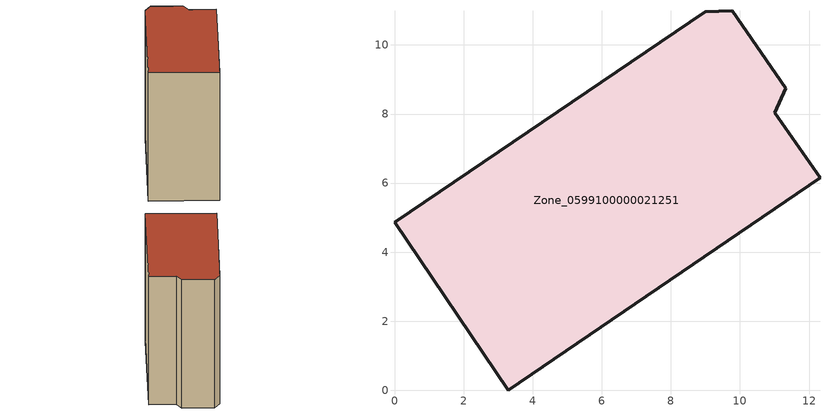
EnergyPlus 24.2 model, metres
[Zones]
Zone_0599100000021251
 floor ground (C_G): 0,4.87 9,10.96 9.78,10.99 11.32,8.74 11.01,8.04 12.32,6.16 3.29,0 z0
 wall outside (C_F): 3.29,0 12.32,6.16 11.01,8.04 11.32,8.74 9.78,10.99 9,10.96 0,4.87 3.29,0 z0:11.96
 roof outside (C_R): 9,10.96 0,4.87 3.29,0 12.32,6.16 11.01,8.04 11.32,8.74 9.78,10.99 z11.96
[BUILDING]
Pand.0599100000021251: North Axis=0; Terrain=City; Loads Convergence Tolerance Value=0.04; Temperature Convergence Tolerance Value=0.4; Solar Distribution=FullExterior; Maximum Number of Warmup Days=25; Minimum Number of Warmup Days=1
[Site:Location]
Rotterdam.The.Hague.AP_ZH_NLD Design_Conditions: Latitude=51.96; Longitude=4.45; Time Zone=1; Elevation=-4.5
[SITE:GROUNDTEMPERATURE:BUILDINGSURFACE]
18, 18, 18, 18, 18, 18, 18, 18, 18, 18, 18, 18
[MATERIAL] Thermal Absorptance=0.9; Solar Absorptance=0.7; Visible Absorptance=0.7
Name | Roughness | Thickness | Conductivity | Density | Specific Heat
G.TI.1946 | MediumSmooth | 0.15 | 1 | 540 | 1210
F.TI.1946 | Rough | 0.3 | 0.857143 | 1920 | 840
R.TI.1946 | MediumRough | 0.2 | 0.1 | 1500 | 1000
[CONSTRUCTION]
C_G: G.TI.1946
C_F: F.TI.1946
C_R: R.TI.1946
[ZONE]
Zone_0599100000021251: Type=1; Multiplier=1; Ceiling Height=Autocalculate; Volume=Autocalculate; Floor Area=autocalculate; Part of Total Floor Area=Yes
[ZONEINFILTRATION:DESIGNFLOWRATE]
Infil_Zone_0599100000021251: Zone or ZoneList or Space or SpaceList=Zone_0599100000021251; Schedule=AlwaysOn; Design Flow Rate Calculation Method=Flow/Area; Flow Rate per Floor Area=0.003; Constant Term Coefficient=1; Temperature Term Coefficient=0; Velocity Term Coefficient=0; Velocity Squared Term Coefficient=0
[HVACTEMPLATE:ZONE:IDEALLOADSAIRSYSTEM]
Zone_0599100000021251: Maximum Heating Supply Air Temperature=50; Minimum Cooling Supply Air Temperature=13; Maximum Heating Supply Air Humidity Ratio=0.0156; Minimum Cooling Supply Air Humidity Ratio=0.0077; Heating Limit=NoLimit; Cooling Limit=NoLimit; Dehumidification Control Type=ConstantSensibleHeatRatio; Cooling Sensible Heat Ratio=0.7; Dehumidification Setpoint=60; Humidification Control Type=None; Humidification Setpoint=30; Outdoor Air Method=None; Outdoor Air Flow Rate per Person=0.00944; Outdoor Air Flow Rate per Zone Floor Area=0; Outdoor Air Flow Rate per Zone=0; Demand Controlled Ventilation Type=None; Outdoor Air Economizer Type=NoEconomizer; Heat Recovery Type=None; Sensible Heat Recovery Effectiveness=0.7; Latent Heat Recovery Effectiveness=0.65
[ZONECONTROL:THERMOSTAT]
ThermostatControl_Zone_0599100000021251: Zone or ZoneList=Zone_0599100000021251; Control Type Schedule=DualSetpointControlType; Control 1=Thermostat_Zone_0599100000021251; Temperature Difference Between Cutout And Setpoint=0
[THERMOSTATSETPOINT:DUALSETPOINT]
Thermostat_Zone_0599100000021251: Heating Setpoint Temperature Schedule=HeatingSetpoint_Zone_0599100000021251; Cooling Setpoint Temperature Schedule=CoolingSetpoint_Zone_0599100000021251
[SCHEDULE:COMPACT]
HeatingSetpoint_Zone_0599100000021251: Through: 12/31, For: AllDays, Until: 24:00, 21
CoolingSetpoint_Zone_0599100000021251: Through: 12/31, For: AllDays, Until: 24:00, 24
DualSetpointControlType: Through: 12/31, For: AllDays, Until: 24:00, 4
AlwaysOn: Through: 12/31, For: AllDays, Until: 24:00, 1
